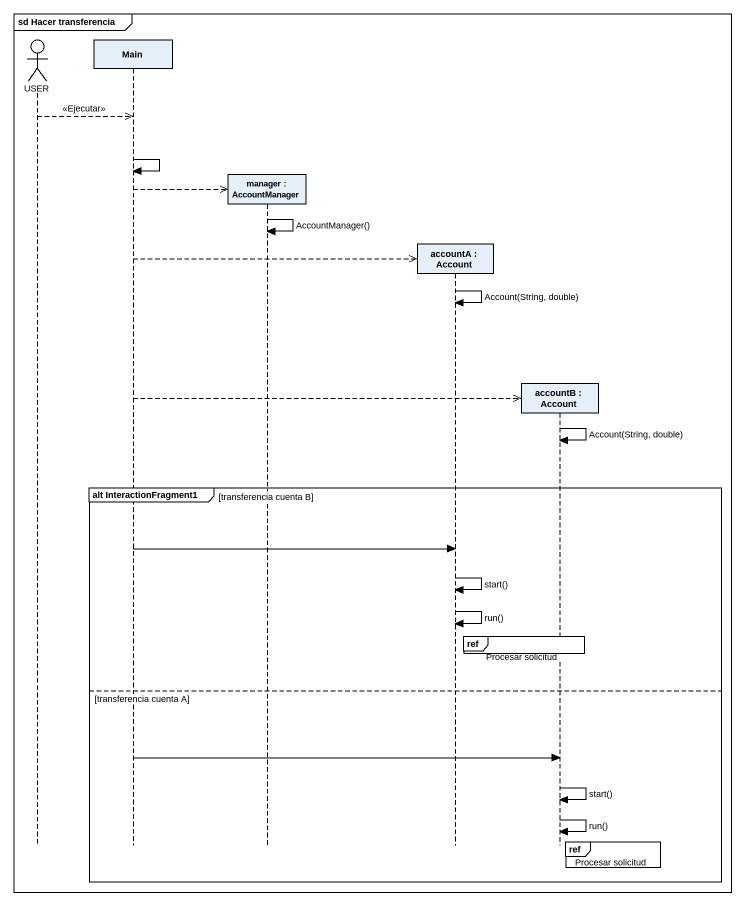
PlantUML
@startuml
mainframe sd Hacer transferencia
hide footbox
actor USER
participant Main
participant "manager : AccountManager" as manager
participant "accountA : Account" as accountA
participant "accountB : Account" as accountB

USER -->> Main : <<Ejecutar>>
Main -> Main
Main -->> manager **
manager -> manager : AccountManager()
Main -->> accountA **
accountA -> accountA : Account(String, double)
Main -->> accountB **
accountB -> accountB : Account(String, double)
group alt InteractionFragment1 [transferencia cuenta B]
  Main -> accountA
  accountA -> accountA : start()
  accountA -> accountA : run()
  ref over accountB : Procesar solicitud
else transferencia cuenta A
  Main -> accountB
  accountB -> accountB : start()
  accountB -> accountB : run()
  ref over accountB : Procesar solicitud
end
@enduml
